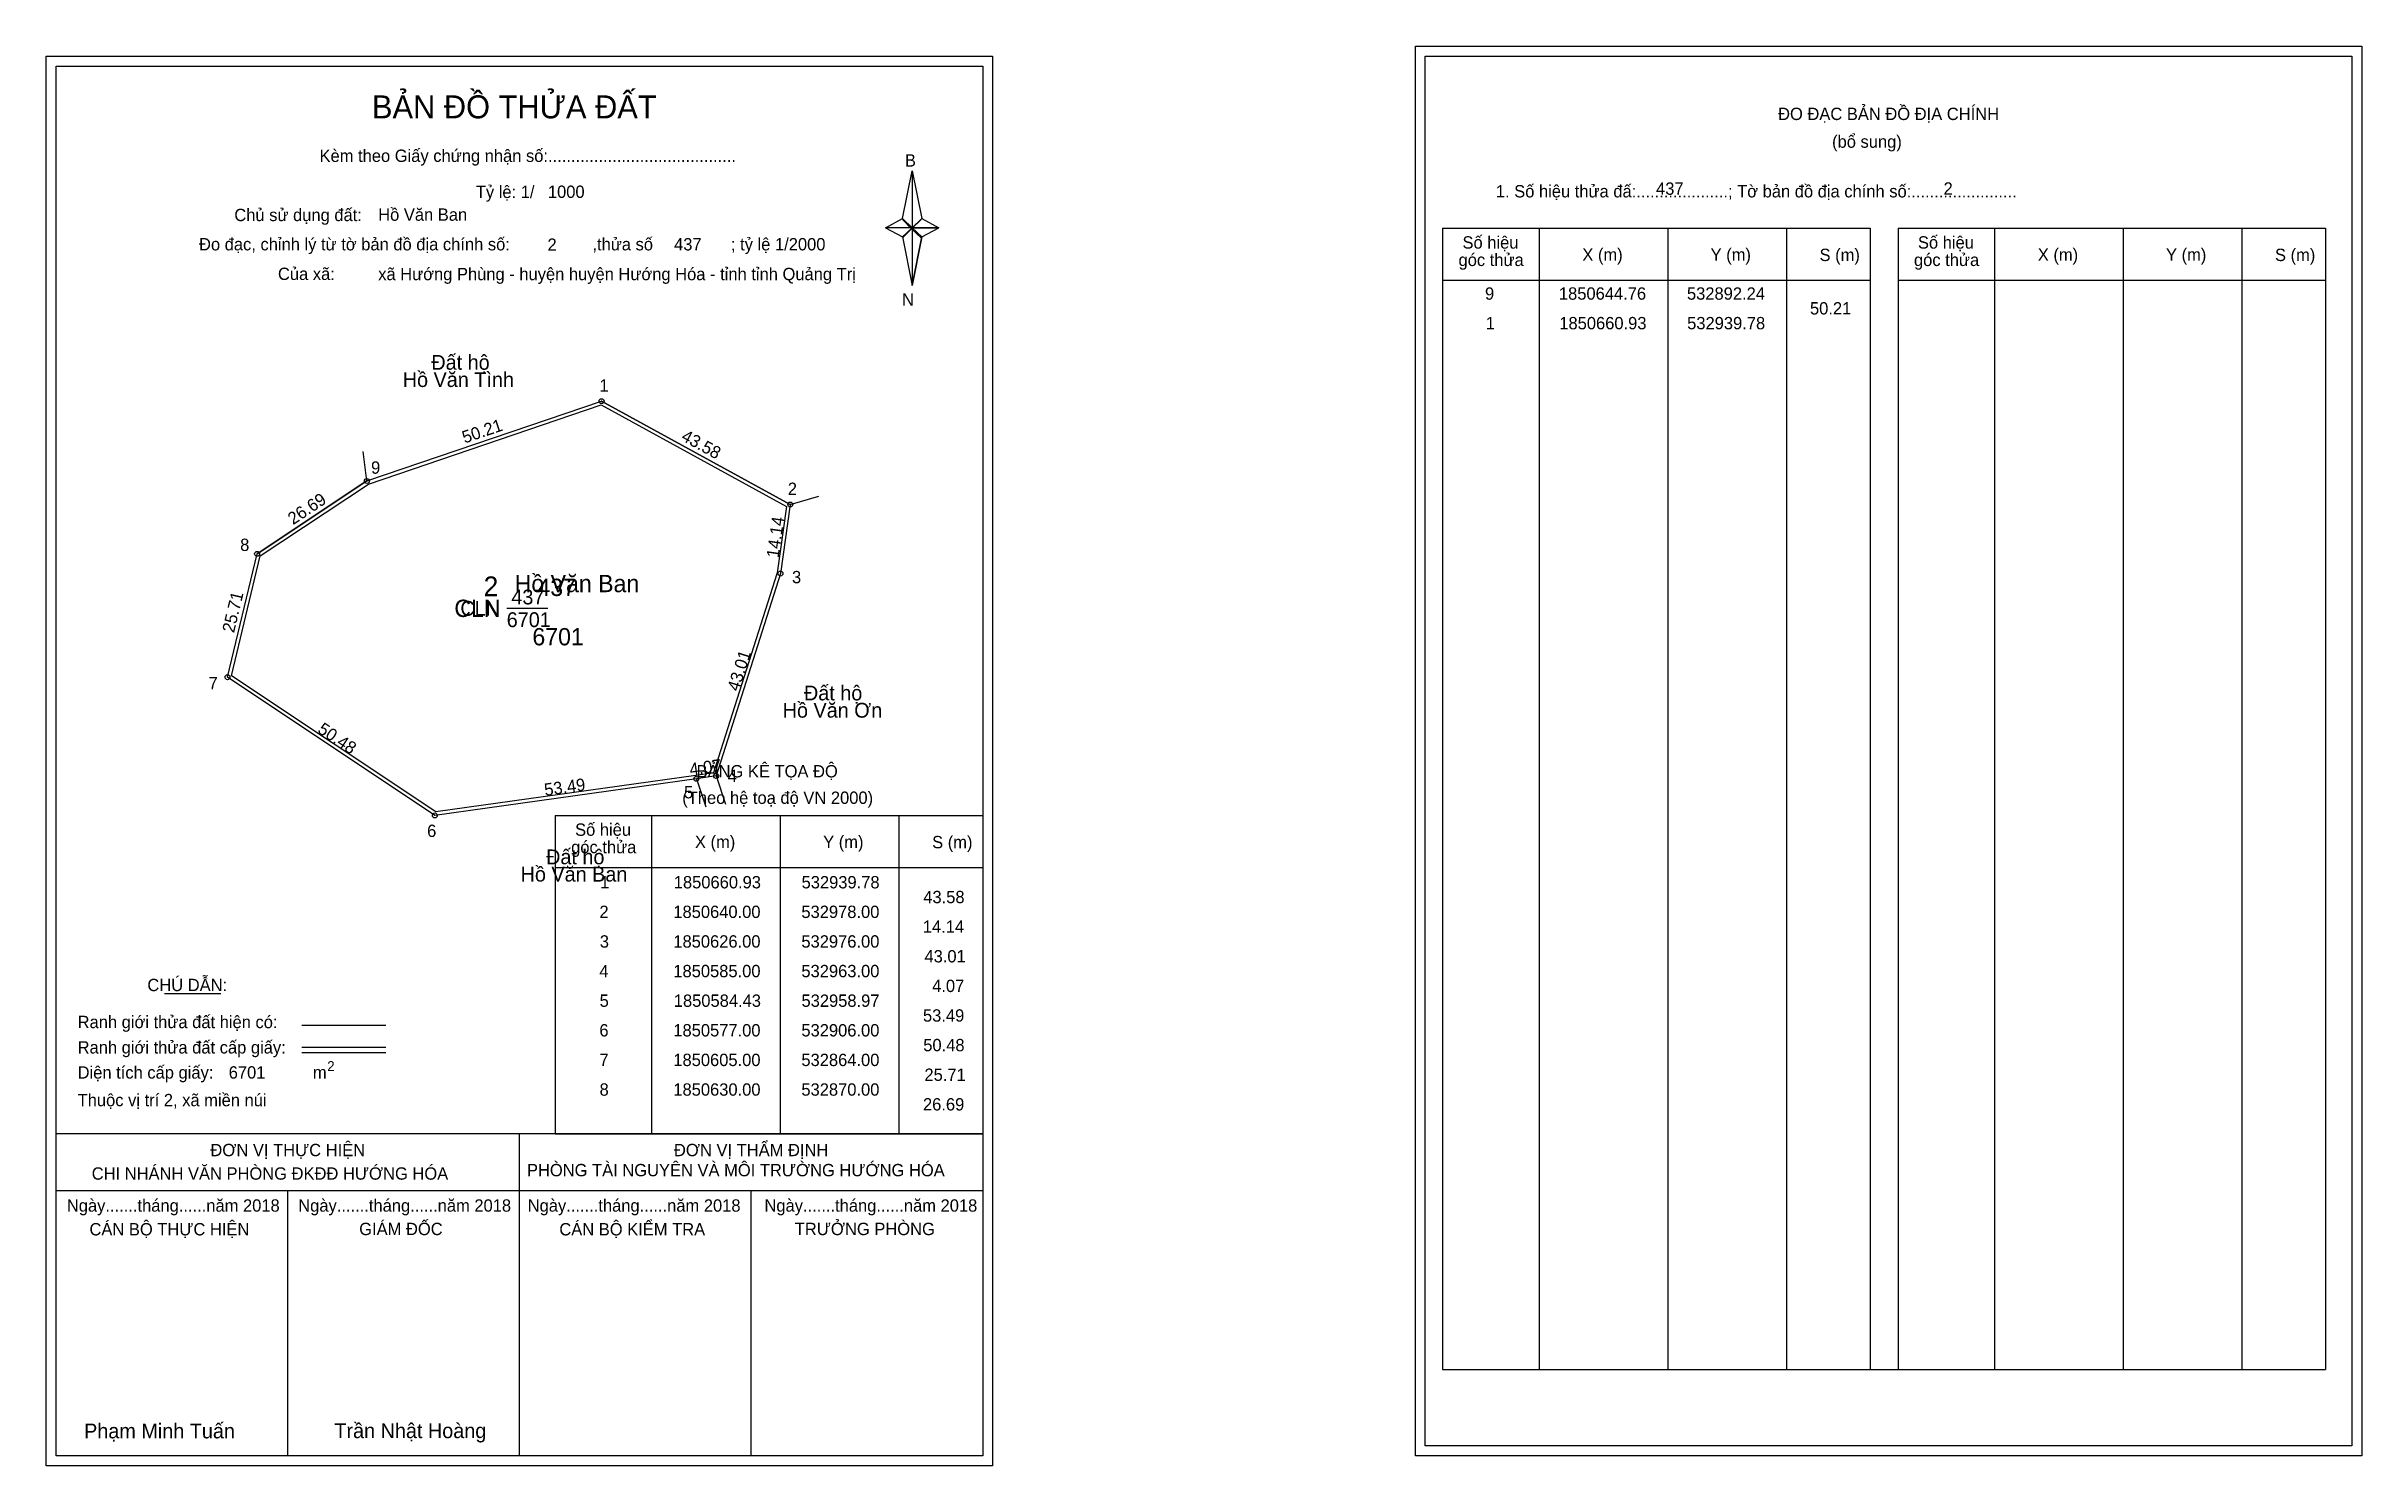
# Model space of a CAD drawing. Extents: x 532827 to 533296, y 1850445 to 1850733.
import ezdxf

# ---------------------------------------------------------------- set-up
doc = ezdxf.new("R2010")
doc.units = 0
for name, color, linetype in [('Level 1', 7, 'Continuous'), ('Level 10', 7, 'Continuous'), ('Level 11', 7, 'Continuous'), ('Level 13', 7, 'Continuous'), ('Level 2', 7, 'Continuous'), ('Level 27', 7, 'Continuous'), ('Level 3', 7, 'Continuous'), ('Level 36', 7, 'Continuous'), ('Level 4', 7, 'Continuous'), ('Level 49', 7, 'Continuous'), ('Level 5', 7, 'Continuous'), ('Level 53', 7, 'Continuous'), ('Level 55', 7, 'Continuous'), ('Level 6', 7, 'Continuous'), ('Level 63', 7, 'Continuous'), ('Level 7', 7, 'Continuous'), ('Level 9', 7, 'Continuous')]:
    doc.layers.add(name, color=color, linetype=linetype)

msp = doc.modelspace()

# ---------------------------------------------------------------- linework, layer by layer
at = {"layer": 'Level 1'}
for p, q in [((532829.3, 1850728.83), (532829.3, 1850728.83)), ((533106.62, 1850730.83), (533106.62, 1850730.83)), ((533000.72, 1850697.95), (533002.69, 1850707.59)), ((533002.69, 1850707.59), (533002.69, 1850696.06)), ((533002.69, 1850707.59), (533004.65, 1850697.95)), ((532997.27, 1850696.06), (533000.72, 1850697.95)), ((533000.72, 1850697.95), (533002.69, 1850696.06)), ((533002.54, 1850695.84), (533000.72, 1850697.73)), ((533002.69, 1850696.06), (533000.72, 1850694.22)), ((533002.54, 1850695.84), (533000.72, 1850694)), ((533000.72, 1850694), (533002.54, 1850695.84)), ((533004.51, 1850697.73), (533002.54, 1850695.84)), ((533002.54, 1850695.84), (533004.51, 1850697.73)), ((533004.51, 1850694), (533002.54, 1850695.84)), ((533004.65, 1850697.95), (533002.69, 1850696.06)), ((533002.69, 1850696.06), (533002.69, 1850684.36)), ((533002.69, 1850696.06), (533008.1, 1850696.06)), ((533002.69, 1850696.06), (533004.65, 1850694.22)), ((533004.65, 1850694.22), (533008.1, 1850696.06)), ((533110.15, 1850695.97), (533196.75, 1850695.97)), ((533129.74, 1850464.71), (533129.74, 1850695.97)), ((533155.81, 1850464.71), (533155.81, 1850695.97)), ((533179.79, 1850695.97), (533179.79, 1850464.71)), ((533196.75, 1850695.97), (533196.75, 1850464.71)), ((533202.41, 1850695.97), (533289.01, 1850695.97)), ((533222, 1850464.71), (533222, 1850695.97)), ((533248.07, 1850464.71), (533248.07, 1850695.97)), ((533272.04, 1850695.97), (533272.04, 1850464.71)), ((533289.01, 1850695.97), (533289.01, 1850464.71)), ((533000.72, 1850694.22), (533002.69, 1850684.36)), ((533004.65, 1850694.22), (533002.69, 1850684.36)), ((533110.15, 1850685.45), (533196.75, 1850685.45)), ((533202.41, 1850685.45), (533289.01, 1850685.45)), ((532930.39, 1850577), (533016.99, 1850577)), ((532949.98, 1850512.48), (532949.98, 1850577)), ((532976.05, 1850512.48), (532976.05, 1850577)), ((533000.02, 1850577), (533000.02, 1850512.48)), ((532930.39, 1850566.47), (533016.99, 1850566.47)), ((532851.21, 1850540.89), (532862.62, 1850540.89)), ((532879.08, 1850534.49), (532896.09, 1850534.49)), ((532879.08, 1850530.04), (532896.09, 1850530.04)), ((532879.08, 1850528.95), (532896.09, 1850528.95)), ((532936.12, 1850512.48), (532829.29, 1850512.48)), ((533016.99, 1850512.48), (532912.15, 1850512.48)), ((532923.14, 1850447.25), (532923.14, 1850512.48)), ((532930.39, 1850512.47), (533016.99, 1850512.47)), ((533016.99, 1850500.93), (532829.29, 1850500.93)), ((532876.22, 1850447.25), (532876.22, 1850500.93)), ((532970.07, 1850447.25), (532970.07, 1850500.93)), ((533110.15, 1850464.71), (533289.01, 1850464.71)), ((533016.99, 1850447.25), (533016.99, 1850447.25)), ((533294.32, 1850449.25), (533294.32, 1850449.25))]:
    msp.add_line(p, q, dxfattribs=at)
for points in [[(533000.72, 1850697.95), (533002.69, 1850707.59), (533002.69, 1850696.06)], [(532997.27, 1850696.06), (533000.72, 1850694.22), (533002.69, 1850696.06)], [(533002.69, 1850696.06), (533004.65, 1850697.95), (533008.1, 1850696.06)], [(533002.69, 1850696.06), (533002.69, 1850684.36), (533004.65, 1850694.22)]]:
    msp.add_lwpolyline(points, close=True, dxfattribs=at)
at = {"layer": 'Level 10'}
for p, q in [((532978, 1850640), (532939.78, 1850660.93)), ((532892.24, 1850644.76), (532870, 1850630))]:
    msp.add_line(p, q, dxfattribs=at)
for points in [[(532963, 1850585), (532958.97, 1850584.43), (532906, 1850577), (532864, 1850605), (532870, 1850630), (532892.24, 1850644.76), (532939.78, 1850660.93), (532978, 1850640), (532976, 1850626)], [(532962.47, 1850585.63), (532958.87, 1850585.12), (532906.17, 1850577.73), (532864.79, 1850605.31), (532870.62, 1850629.57), (532892.55, 1850644.13), (532939.71, 1850660.17), (532977.24, 1850639.62), (532975.32, 1850626.16)]]:
    msp.add_lwpolyline(points, close=True, dxfattribs=at)
at = {"layer": 'Level 11'}
for centre in [(532939.78, 1850660.93), (532892.24, 1850644.76), (532978, 1850640), (532870, 1850630), (532976, 1850626), (532864, 1850605), (532958.97, 1850584.43), (532963, 1850585), (532963, 1850585), (532906, 1850577)]:
    msp.add_circle(centre, 0.5, dxfattribs=at)
at = {"layer": 'Level 27'}
for p, q in [((532892.24, 1850644.76), (532891.45, 1850650.71)), ((532978, 1850640), (532983.76, 1850641.68)), ((532958.97, 1850584.43), (532960.88, 1850578.74)), ((532963, 1850585), (532964.91, 1850579.31))]:
    msp.add_line(p, q, dxfattribs=at)
at = {"layer": 'Level 3'}
for p, q in [((533110.15, 1850695.97), (533110.15, 1850464.71)), ((533202.41, 1850695.97), (533202.41, 1850464.71)), ((532930.39, 1850577), (532930.39, 1850512.48))]:
    msp.add_line(p, q, dxfattribs=at)
at = {"layer": 'Level 63'}
for points in [[(533104.62, 1850732.83), (533296.32, 1850732.83), (533296.32, 1850447.25), (533104.62, 1850447.25)], [(532827.29, 1850730.83), (533018.99, 1850730.83), (533018.99, 1850445.25), (532827.29, 1850445.25)], [(532829.29, 1850728.83), (533016.99, 1850728.83), (533016.99, 1850447.25), (532829.29, 1850447.25)], [(533106.62, 1850730.83), (533294.32, 1850730.83), (533294.32, 1850449.25), (533106.62, 1850449.25)]]:
    msp.add_lwpolyline(points, close=True, dxfattribs=at)
at = {"layer": 'Level 9'}
msp.add_line((532920.56, 1850618.96), (532928.89, 1850618.96), dxfattribs=at)

# ---------------------------------------------------------------- texts
at = {"layer": 'Level 1'}
for s, height, p in [('BẢN ĐỒ THỬA ĐẤT', 4.6657, (532893.26, 1850718.23)), ('ĐO ĐẠC BẢN ĐỒ ĐỊA CHÍNH', 2.5, (533178.1, 1850717.89)), ('(bổ sung)', 2.5, (533189.04, 1850712.27)), ('Kèm theo Giấy chứng nhận số:.........................................', 2.5, (532882.64, 1850709.4)), ('B', 2.5, (533001.23, 1850708.46)), ('1. Số hiệu thửa đấ:....................; Tờ bản đồ địa chính số:.......................', 2.5, (533120.93, 1850702.21)), ('Chủ sử dụng đất:', 2.5, (532865.38, 1850697.41)), ('Số hiệu', 2.5, (533114.17, 1850691.84)), ('Số hiệu', 2.5, (533206.43, 1850691.84)), ('Đo đạc, chỉnh lý từ tờ bản đồ địa chính số:                  ,thửa số                 ; tỷ lệ 1/2000', 2.5, (532858.23, 1850691.48)), ('góc thửa', 2.5, (533113.37, 1850688.31)), ('X (m)', 2.5, (533138.45, 1850689.37)), ('Y (m)', 2.5, (533164.43, 1850689.37)), ('S (m)', 2.5, (533186.5, 1850689.32)), ('góc thửa', 2.5, (533205.63, 1850688.31)), ('X (m)', 2.5, (533230.71, 1850689.37)), ('Y (m)', 2.5, (533256.68, 1850689.37)), ('S (m)', 2.5, (533278.76, 1850689.32)), ('Của xã:', 2.5, (532874.22, 1850685.48)), ('N', 2.5, (533000.63, 1850680.29)), ('BẢNG KÊ TỌA ĐỘ', 2.5, (532959.02, 1850584.7)), ('(Theo hệ toạ độ VN 2000)', 2.5, (532956.12, 1850579.34)), ('Số hiệu', 2.5, (532934.41, 1850572.87)), ('X (m)', 2.5, (532958.69, 1850570.39)), ('Y (m)', 2.5, (532984.66, 1850570.39)), ('S (m)', 2.5, (533006.74, 1850570.34)), ('góc thửa', 2.5, (532933.61, 1850569.34)), ('CHÚ DẪN:', 2.5, (532847.77, 1850541.4)), ('Ranh giới thửa đất hiện có:', 2.5, (532833.64, 1850533.9)), ('Ranh giới thửa đất cấp giấy:', 2.5, (532833.64, 1850528.76)), ('Diện tích cấp giấy:', 2.5, (532833.64, 1850523.68)), ('m', 2.5, (532881.3, 1850523.7)), ('2', 2, (532884.2, 1850525.21)), ('Thuộc vị trí 2, xã miền núi', 2.5, (532833.64, 1850518.08)), ('ĐƠN VỊ THỰC HIỆN', 2.5, (532860.53, 1850507.96)), ('PHÒNG TÀI NGUYÊN VÀ MÔI TRƯỜNG HƯỚNG HÓA', 2.5, (532924.66, 1850503.89)), ('ĐƠN VỊ THẨM ĐỊNH', 2.5, (532954.43, 1850507.96)), ('CHI NHÁNH VĂN PHÒNG ĐKĐĐ HƯỚNG HÓA', 2.5, (532836.49, 1850503.2)), ('Ngày.......tháng......năm 2018', 2.5, (532831.46, 1850496.72)), ('Ngày.......tháng......năm 2018', 2.5, (532878.33, 1850496.72)), ('Ngày.......tháng......năm 2018', 2.5, (532924.81, 1850496.72)), ('Ngày.......tháng......năm 2018', 2.5, (532972.77, 1850496.72)), ('CÁN BỘ THỰC HIỆN', 2.5, (532836.04, 1850491.91)), ('GIÁM ĐỐC', 2.5, (532890.68, 1850491.97)), ('CÁN BỘ KIỂM TRA', 2.5, (532931.22, 1850491.91)), ('TRƯỞNG PHÒNG', 2.5, (532978.91, 1850491.97)), ('Phạm Minh Tuấn', 3, (532834.95, 1850450.79)), ('Trần Nhật Hoàng', 3, (532885.65, 1850450.84))]:
    msp.add_text(s, height=height, dxfattribs=at).set_placement(p)
at = {"layer": 'Level 11'}
msp.add_text('Tỷ lệ: 1/', height=2.5, dxfattribs=at).set_placement((532914.3, 1850702.09))
at = {"layer": 'Level 13'}
for s, p in [('CLN', (532911.17, 1850617.46)), ('437', (532921.5, 1850619.76)), ('6701', (532920.56, 1850615.16))]:
    msp.add_text(s, height=3, dxfattribs=at).set_placement(p)
at = {"layer": 'Level 2'}
msp.add_text('Hồ Văn Ban', height=3.5, dxfattribs=at).set_placement((532922.17, 1850622.23))
at = {"layer": 'Level 3'}
msp.add_text('CLN', height=3.5, dxfattribs=at).set_placement((532909.94, 1850617.21))
at = {"layer": 'Level 36'}
for s, p in [('Hồ Văn Tình', (532899.5, 1850663.8)), ('Đất hộ', (532905.29, 1850667.3)), ('Đất hộ', (532980.77, 1850600.31)), ('Hồ Văn Ơn', (532976.46, 1850596.81)), ('Đất hộ', (532928.54, 1850567.1)), ('Hồ Văn Ban', (532923.37, 1850563.6))]:
    msp.add_text(s, height=3, dxfattribs=at).set_placement(p)
at = {"layer": 'Level 4'}
msp.add_text('437', height=3.5, dxfattribs=at).set_placement((532926.78, 1850621.46))
at = {"layer": 'Level 49'}
for s, rotation, p in [('50.21', 18.7849, (532912.03, 1850652.34)), ('43.58', 331.294, (532955.72, 1850653.11)), ('26.69', 33.571, (532877.28, 1850635.79)), ('14.14', 81.8699, (532975.63, 1850629.06)), ('25.71', 76.5043, (532865.31, 1850613.87)), ('43.01', 72.4076, (532967.55, 1850602)), ('50.48', 326.3099, (532882.07, 1850593.91)), ('4.07', 8.0505, (532957.76, 1850585.07)), ('53.49', 7.9847, (532928.34, 1850580.94))]:
    msp.add_text(s, height=2.5, rotation=rotation, dxfattribs=at).set_placement(p)
at = {"layer": 'Level 5'}
msp.add_text('6701', height=3.5, dxfattribs=at).set_placement((532925.76, 1850611.46))
at = {"layer": 'Level 53'}
for s, p in [('9', (533118.73, 1850681.49)), ('1850644.76', (533133.7, 1850681.49)), ('532892.24', (533159.64, 1850681.49)), ('50.21', (533184.56, 1850678.49)), ('1', (533118.87, 1850675.49)), ('1850660.93', (533133.78, 1850675.49)), ('532939.78', (533159.68, 1850675.49)), ('1', (532939.49, 1850562.22)), ('1850660.93', (532954.4, 1850562.22)), ('532939.78', (532980.29, 1850562.22)), ('2', (532939.34, 1850556.22)), ('1850640.00', (532954.31, 1850556.22)), ('532978.00', (532980.25, 1850556.22)), ('43.58', (533004.94, 1850559.22)), ('14.14', (533004.85, 1850553.22)), ('3', (532939.42, 1850550.22)), ('1850626.00', (532954.31, 1850550.22)), ('532976.00', (532980.25, 1850550.22)), ('43.01', (533005.18, 1850547.22)), ('4', (532939.33, 1850544.22)), ('1850585.00', (532954.31, 1850544.22)), ('532963.00', (532980.25, 1850544.22)), ('5', (532939.38, 1850538.22)), ('1850584.43', (532954.4, 1850538.22)), ('532958.97', (532980.27, 1850538.22)), ('4.07', (533006.74, 1850541.22)), ('53.49', (533004.88, 1850535.22)), ('6', (532939.33, 1850532.22)), ('1850577.00', (532954.31, 1850532.22)), ('532906.00', (532980.25, 1850532.22)), ('50.48', (533004.94, 1850529.22)), ('7', (532939.34, 1850526.22)), ('1850605.00', (532954.31, 1850526.22)), ('532864.00', (532980.25, 1850526.22)), ('25.71', (533005.18, 1850523.22)), ('8', (532939.37, 1850520.22)), ('1850630.00', (532954.31, 1850520.22)), ('532870.00', (532980.25, 1850520.22)), ('26.69', (533004.88, 1850517.22))]:
    msp.add_text(s, height=2.5, dxfattribs=at).set_placement(p)
at = {"layer": 'Level 55'}
for s, height, p in [('1', 0.4, (532939.67, 1850660.93)), ('0', 0.11, (532939.74, 1850660.82)), ('9', 0.4, (532892.1, 1850644.76)), ('0', 0.11, (532892.2, 1850644.65)), ('0', 0.11, (532892.2, 1850644.65)), ('2', 0.4, (532977.86, 1850640)), ('0', 0.11, (532977.96, 1850639.89)), ('0', 0.11, (532977.96, 1850639.89)), ('0', 0.11, (532977.96, 1850639.89)), ('8', 0.4, (532869.87, 1850630)), ('0', 0.11, (532869.96, 1850629.89)), ('3', 0.4, (532975.88, 1850626)), ('0', 0.11, (532975.96, 1850625.89)), ('0', 0.11, (532975.96, 1850625.89)), ('7', 0.4, (532863.87, 1850605)), ('0', 0.11, (532863.96, 1850604.89)), ('5', 0.4, (532958.84, 1850584.43)), ('0', 0.11, (532958.93, 1850584.32)), ('0', 0.11, (532958.93, 1850584.32)), ('0', 0.11, (532958.93, 1850584.32)), ('4', 0.4, (532962.86, 1850585)), ('0', 0.11, (532962.96, 1850584.89)), ('0', 0.11, (532962.96, 1850584.89)), ('0', 0.11, (532962.96, 1850584.89)), ('0', 0.11, (532962.96, 1850584.89)), ('6', 0.4, (532905.86, 1850577)), ('0', 0.11, (532905.96, 1850576.89))]:
    msp.add_text(s, height=height, dxfattribs=at).set_placement(p)
at = {"layer": 'Level 6'}
for s, p in [('1000', (532928.9, 1850702.11)), ('437', (533153.38, 1850702.75)), ('2', (533211.62, 1850702.77)), ('Hồ Văn Ban', (532894.52, 1850697.48)), ('2', (532928.82, 1850691.39)), ('437', (532954.46, 1850691.47)), ('xã Hướng Phùng - huyện huyện Hướng Hóa - tỉnh tỉnh Quảng Trị', (532894.53, 1850685.44)), ('6701', (532864.24, 1850523.68))]:
    msp.add_text(s, height=2.5, dxfattribs=at).set_placement(p)
at = {"layer": 'Level 7'}
msp.add_text('2', height=4, dxfattribs=at).set_placement((532915.88, 1850621.42))
at = {"layer": 'Level 9'}
for s, p in [('1', (532939.36, 1850662.87)), ('9', (532893.08, 1850646.23)), ('2', (532977.5, 1850641.93)), ('8', (532866.56, 1850630.58)), ('3', (532978.35, 1850624.04)), ('7', (532860.18, 1850602.58)), ('5', (532956.48, 1850580.46)), ('4', (532965.34, 1850583.78)), ('6', (532904.44, 1850572.63))]:
    msp.add_text(s, height=2.5, dxfattribs=at).set_placement(p)

doc.saveas('drawing.dxf')
